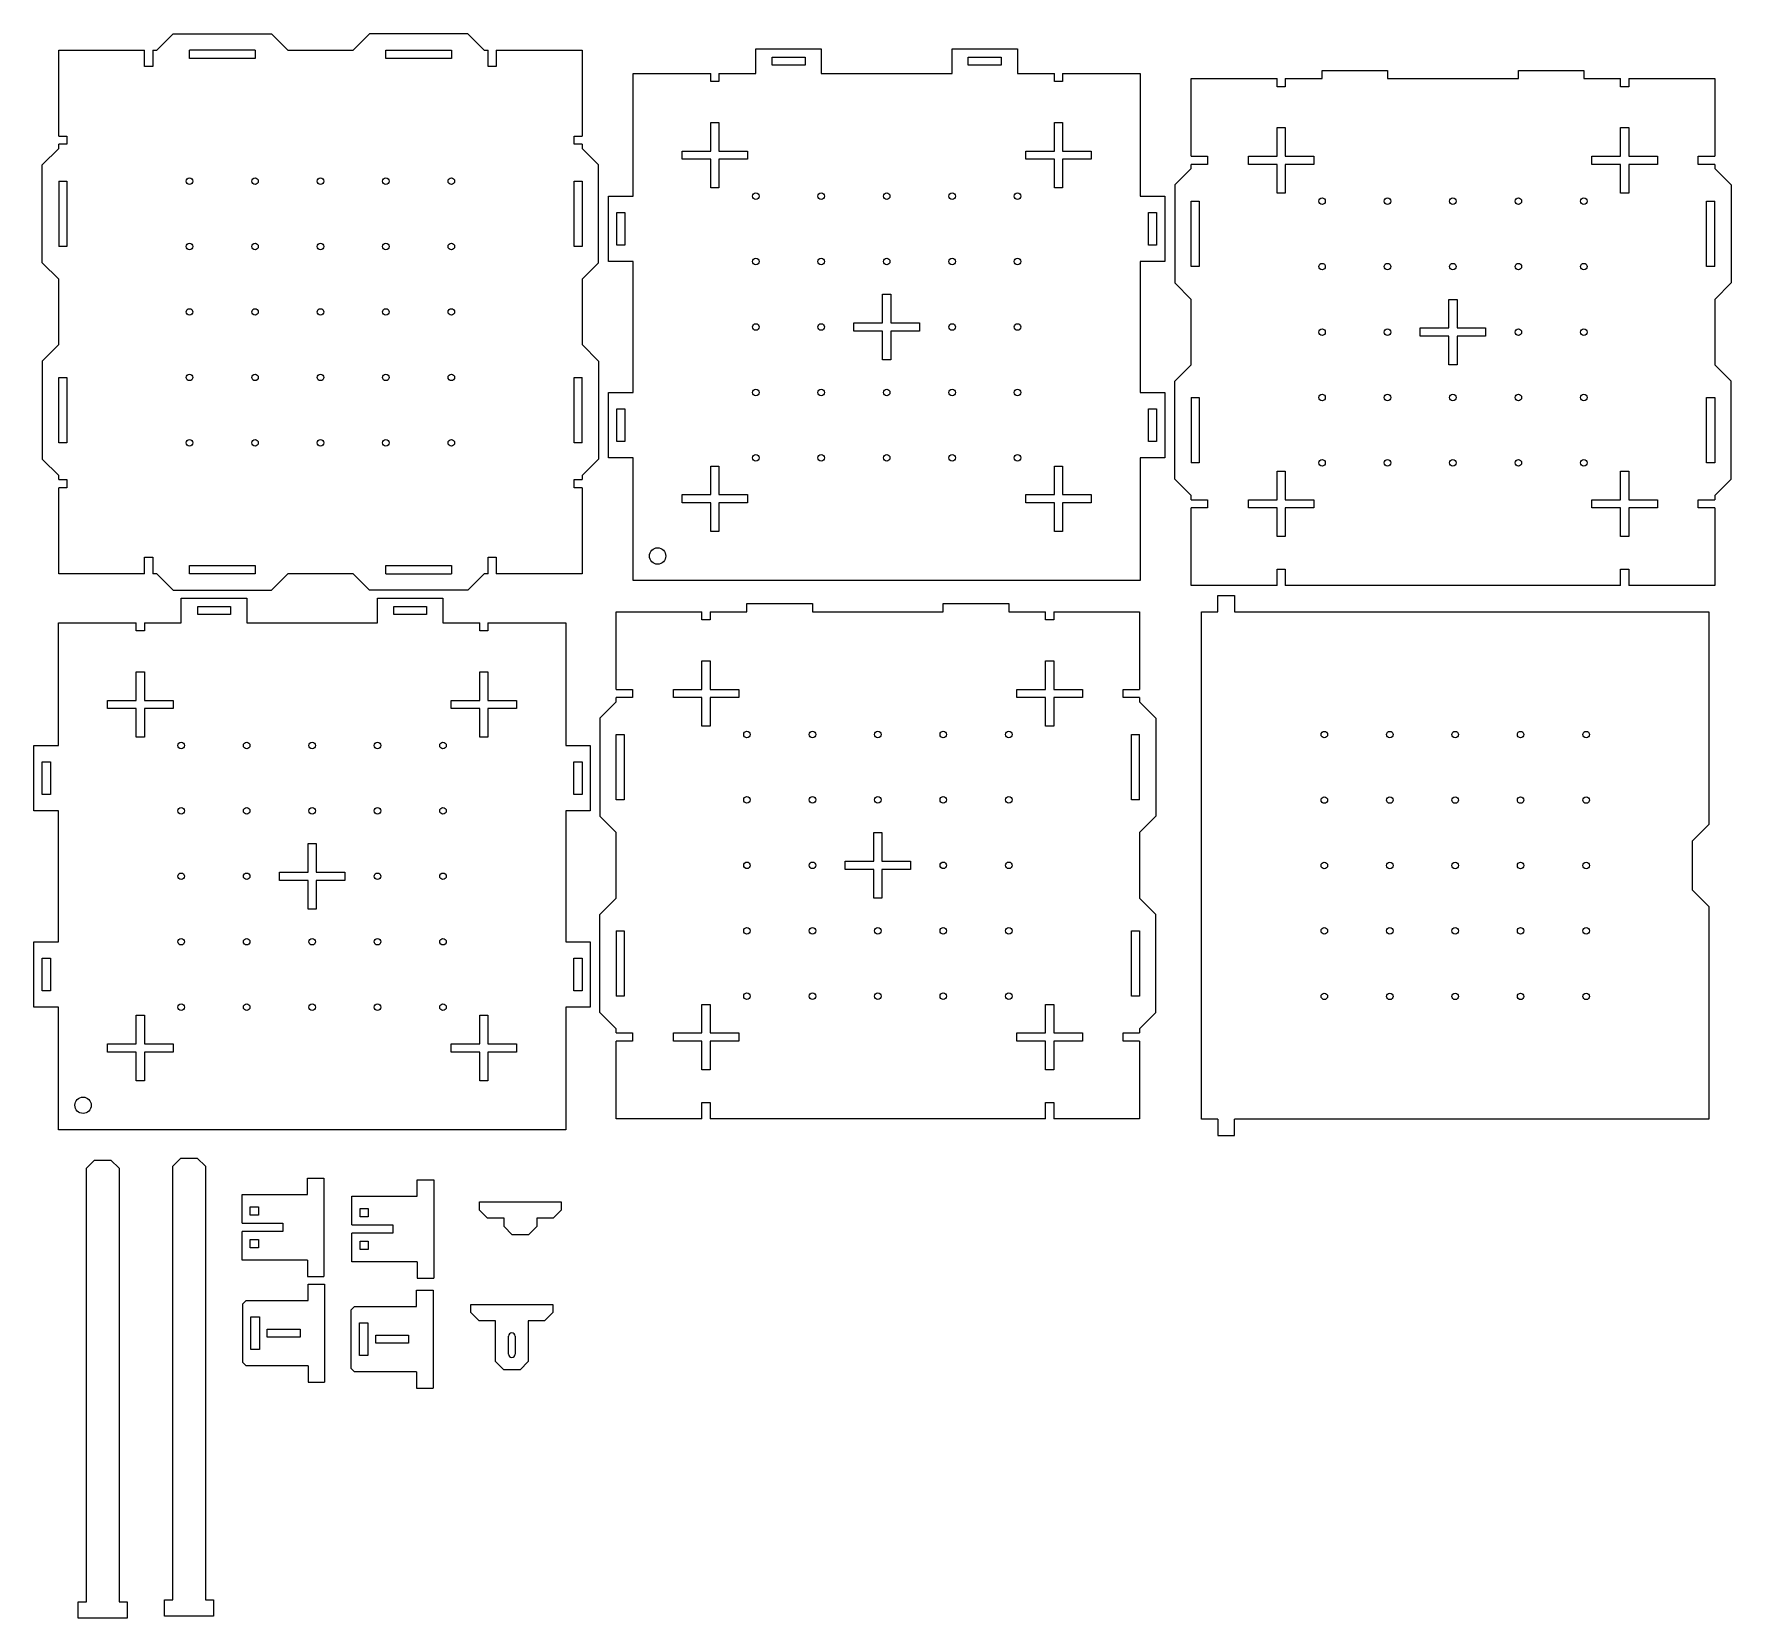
# Model space of a CAD drawing. Extents: x 12 to 1049, y 229 to 1197.
import ezdxf

# ---------------------------------------------------------------- set-up
doc = ezdxf.new("R2010")
doc.units = 0
doc.layers.add('VISIBLE', color=7, linetype='CONTINUOUS')

msp = doc.modelspace()

# ---------------------------------------------------------------- linework, layer by layer
at = {"layer": 'VISIBLE'}
for p, q in [((87.2, 1187), (97.2, 1197)), ((97.2, 1197), (157.2, 1197)), ((157.2, 1197), (167.2, 1187)), ((207.2, 1187), (217.2, 1197)), ((277.2, 1197), (217.2, 1197)), ((277.2, 1197), (287.2, 1187)), ((27.2, 1187), (79.7, 1187)), ((27.2, 1134.5), (27.2, 1187)), ((79.7, 1177), (79.7, 1187)), ((84.7, 1187), (87.2, 1187)), ((84.7, 1187), (84.7, 1177)), ((147.2, 1187), (107.2, 1187)), ((107.2, 1182), (107.2, 1187)), ((147.2, 1187), (147.2, 1182)), ((167.2, 1187), (207.2, 1187)), ((227.2, 1182), (227.2, 1187)), ((227.2, 1187), (267.2, 1187)), ((267.2, 1187), (267.2, 1182)), ((287.2, 1187), (289.7, 1187)), ((289.7, 1177), (289.7, 1187)), ((294.7, 1187), (347.2, 1187)), ((294.7, 1187), (294.7, 1177)), ((347.2, 1187), (347.2, 1134.5)), ((453.3, 1172.8), (453.3, 1187.8)), ((453.3, 1187.8), (493.3, 1187.8)), ((463.4, 1182.8), (483.4, 1182.8)), ((463.4, 1177.8), (463.4, 1182.8)), ((483.4, 1182.8), (483.4, 1177.8)), ((493.3, 1187.8), (493.3, 1172.8)), ((573.3, 1172.8), (573.3, 1187.8)), ((573.3, 1187.8), (613.3, 1187.8)), ((583.2, 1182.8), (603.2, 1182.8)), ((583.2, 1177.8), (583.2, 1182.8)), ((603.2, 1182.8), (603.2, 1177.8)), ((613.3, 1187.8), (613.3, 1172.8)), ((84.7, 1177), (79.7, 1177)), ((147.2, 1182), (107.2, 1182)), ((267.2, 1182), (227.2, 1182)), ((294.7, 1177), (289.7, 1177)), ((378.3, 1097.8), (378.3, 1172.8)), ((378.3, 1172.8), (425.8, 1172.8)), ((425.8, 1167.8), (425.8, 1172.8)), ((430.8, 1172.8), (430.8, 1167.8)), ((430.8, 1172.8), (453.3, 1172.8)), ((483.4, 1177.8), (463.4, 1177.8)), ((493.3, 1172.8), (573.3, 1172.8)), ((603.2, 1177.8), (583.2, 1177.8)), ((613.3, 1172.8), (635.8, 1172.8)), ((635.8, 1167.8), (635.8, 1172.8)), ((640.8, 1172.8), (688.3, 1172.8)), ((640.8, 1172.8), (640.8, 1167.8)), ((688.3, 1172.8), (688.3, 1097.8)), ((799.4, 1174.7), (839.4, 1174.7)), ((799.4, 1169.7), (799.4, 1174.7)), ((839.4, 1174.7), (839.4, 1169.7)), ((919.4, 1174.7), (959.4, 1174.7)), ((919.4, 1169.7), (919.4, 1174.7)), ((959.4, 1174.7), (959.4, 1169.7)), ((430.8, 1167.8), (425.8, 1167.8)), ((640.8, 1167.8), (635.8, 1167.8)), ((719.4, 1169.7), (771.9, 1169.7)), ((719.4, 1122.2), (719.4, 1169.7)), ((771.9, 1164.7), (771.9, 1169.7)), ((776.9, 1164.7), (771.9, 1164.7)), ((776.9, 1169.7), (799.4, 1169.7)), ((776.9, 1169.7), (776.9, 1164.7)), ((839.4, 1169.7), (919.4, 1169.7)), ((959.4, 1169.7), (981.9, 1169.7)), ((981.9, 1164.7), (981.9, 1169.7)), ((986.9, 1164.7), (981.9, 1164.7)), ((986.9, 1169.7), (986.9, 1164.7)), ((986.9, 1169.7), (1039.4, 1169.7)), ((1039.4, 1169.7), (1039.4, 1122.2)), ((425.8, 1125.3), (425.8, 1142.8)), ((425.8, 1142.8), (430.8, 1142.8)), ((430.8, 1142.8), (430.8, 1125.3)), ((635.8, 1125.3), (635.8, 1142.8)), ((635.8, 1142.8), (640.8, 1142.8)), ((640.8, 1142.8), (640.8, 1125.3)), ((27.2, 1134.5), (32.2, 1134.5)), ((32.2, 1134.5), (32.2, 1129.5)), ((342.2, 1134.5), (347.2, 1134.5)), ((342.2, 1129.5), (342.2, 1134.5)), ((771.9, 1122.2), (771.9, 1139.7)), ((771.9, 1139.7), (776.9, 1139.7)), ((776.9, 1139.7), (776.9, 1122.2)), ((981.9, 1139.7), (986.9, 1139.7)), ((981.9, 1122.2), (981.9, 1139.7)), ((986.9, 1139.7), (986.9, 1122.2)), ((17.2, 1117), (27.2, 1127)), ((27.2, 1127), (27.2, 1129.5)), ((32.2, 1129.5), (27.2, 1129.5)), ((347.2, 1129.5), (342.2, 1129.5)), ((347.2, 1129.5), (347.2, 1127)), ((347.2, 1127), (357.2, 1117)), ((408.3, 1125.3), (425.8, 1125.3)), ((408.3, 1120.3), (408.3, 1125.3)), ((430.8, 1125.3), (448.3, 1125.3)), ((448.3, 1125.3), (448.3, 1120.3)), ((618.3, 1120.3), (618.3, 1125.3)), ((618.3, 1125.3), (635.8, 1125.3)), ((640.8, 1125.3), (658.3, 1125.3)), ((658.3, 1125.3), (658.3, 1120.3)), ((719.4, 1122.2), (729.4, 1122.2)), ((729.4, 1122.2), (729.4, 1117.2)), ((754.4, 1117.2), (754.4, 1122.2)), ((754.4, 1122.2), (771.9, 1122.2)), ((776.9, 1122.2), (794.4, 1122.2)), ((794.4, 1122.2), (794.4, 1117.2)), ((964.4, 1122.2), (981.9, 1122.2)), ((964.4, 1117.2), (964.4, 1122.2)), ((986.9, 1122.2), (1004.4, 1122.2)), ((1004.4, 1122.2), (1004.4, 1117.2)), ((1029.4, 1122.2), (1039.4, 1122.2)), ((1029.4, 1117.2), (1029.4, 1122.2)), ((17.2, 1057), (17.2, 1117)), ((357.2, 1057), (357.2, 1117)), ((425.8, 1120.3), (408.3, 1120.3)), ((425.8, 1102.8), (425.8, 1120.3)), ((448.3, 1120.3), (430.8, 1120.3)), ((430.8, 1120.3), (430.8, 1102.8)), ((635.8, 1120.3), (618.3, 1120.3)), ((635.8, 1102.8), (635.8, 1120.3)), ((658.3, 1120.3), (640.8, 1120.3)), ((640.8, 1120.3), (640.8, 1102.8)), ((709.4, 1104.7), (719.4, 1114.7)), ((719.4, 1114.7), (719.4, 1117.2)), ((729.4, 1117.2), (719.4, 1117.2)), ((771.9, 1117.2), (754.4, 1117.2)), ((771.9, 1099.7), (771.9, 1117.2)), ((794.4, 1117.2), (776.9, 1117.2)), ((776.9, 1117.2), (776.9, 1099.7)), ((981.9, 1117.2), (964.4, 1117.2)), ((981.9, 1099.7), (981.9, 1117.2)), ((1004.4, 1117.2), (986.9, 1117.2)), ((986.9, 1117.2), (986.9, 1099.7)), ((1039.4, 1117.2), (1029.4, 1117.2)), ((1039.4, 1117.2), (1039.4, 1114.7)), ((1039.4, 1114.7), (1049.4, 1104.7)), ((27.2, 1107), (32.2, 1107)), ((27.2, 1107), (27.2, 1067)), ((32.2, 1107), (32.2, 1067)), ((342.2, 1067), (342.2, 1107)), ((342.2, 1107), (347.2, 1107)), ((347.2, 1107), (347.2, 1067)), ((430.8, 1102.8), (425.8, 1102.8)), ((640.8, 1102.8), (635.8, 1102.8)), ((709.4, 1104.7), (709.4, 1044.7)), ((776.9, 1099.7), (771.9, 1099.7)), ((986.9, 1099.7), (981.9, 1099.7)), ((1049.4, 1104.7), (1049.4, 1044.7)), ((363.3, 1097.8), (378.3, 1097.8)), ((363.3, 1057.8), (363.3, 1097.8)), ((688.3, 1097.8), (703.3, 1097.8)), ((703.3, 1097.8), (703.3, 1057.8)), ((719.4, 1054.7), (719.4, 1094.7)), ((719.4, 1094.7), (724.4, 1094.7)), ((724.4, 1094.7), (724.4, 1054.7)), ((1034.4, 1054.7), (1034.4, 1094.7)), ((1034.4, 1094.7), (1039.4, 1094.7)), ((1039.4, 1054.7), (1039.4, 1094.7)), ((368.3, 1087.8), (373.3, 1087.8)), ((368.3, 1067.8), (368.3, 1087.8)), ((373.3, 1087.8), (373.3, 1067.8)), ((693.3, 1067.8), (693.3, 1087.8)), ((693.3, 1087.8), (698.3, 1087.8)), ((698.3, 1087.8), (698.3, 1067.8)), ((32.2, 1067), (27.2, 1067)), ((347.2, 1067), (342.2, 1067)), ((373.3, 1067.8), (368.3, 1067.8)), ((698.3, 1067.8), (693.3, 1067.8)), ((27.2, 1047), (17.2, 1057)), ((357.2, 1057), (347.2, 1047)), ((378.3, 1057.8), (363.3, 1057.8)), ((378.3, 977.8), (378.3, 1057.8)), ((703.3, 1057.8), (688.3, 1057.8)), ((688.3, 1057.8), (688.3, 977.8)), ((724.4, 1054.7), (719.4, 1054.7)), ((1039.4, 1054.7), (1034.4, 1054.7)), ((27.2, 1007), (27.2, 1047)), ((347.2, 1047), (347.2, 1007)), ((530.8, 1037.8), (535.8, 1037.8)), ((530.8, 1020.3), (530.8, 1037.8)), ((535.8, 1037.8), (535.8, 1020.3)), ((719.4, 1034.7), (709.4, 1044.7)), ((1049.4, 1044.7), (1039.4, 1034.7)), ((719.4, 994.7), (719.4, 1034.7)), ((876.9, 1017.2), (876.9, 1034.7)), ((876.9, 1034.7), (881.9, 1034.7)), ((881.9, 1034.7), (881.9, 1017.2)), ((1039.4, 1034.7), (1039.4, 994.7)), ((513.3, 1020.3), (530.8, 1020.3)), ((513.3, 1015.3), (513.3, 1020.3)), ((535.8, 1020.3), (553.3, 1020.3)), ((553.3, 1020.3), (553.3, 1015.3)), ((859.4, 1012.2), (859.4, 1017.2)), ((859.4, 1017.2), (876.9, 1017.2)), ((881.9, 1017.2), (899.4, 1017.2)), ((899.4, 1017.2), (899.4, 1012.2)), ((17.2, 997), (27.2, 1007)), ((347.2, 1007), (357.2, 997)), ((530.8, 1015.3), (513.3, 1015.3)), ((530.8, 997.8), (530.8, 1015.3)), ((535.8, 1015.3), (535.8, 997.8)), ((553.3, 1015.3), (535.8, 1015.3)), ((876.9, 1012.2), (859.4, 1012.2)), ((876.9, 994.7), (876.9, 1012.2)), ((899.4, 1012.2), (881.9, 1012.2)), ((881.9, 1012.2), (881.9, 994.7)), ((17.2, 997), (17.2, 937)), ((357.2, 997), (357.2, 937)), ((535.8, 997.8), (530.8, 997.8)), ((27.2, 987), (32.2, 987)), ((27.2, 947), (27.2, 987)), ((32.2, 987), (32.2, 947)), ((342.2, 987), (347.2, 987)), ((342.2, 947), (342.2, 987)), ((347.2, 947), (347.2, 987)), ((709.4, 984.7), (719.4, 994.7)), ((881.9, 994.7), (876.9, 994.7)), ((1039.4, 994.7), (1049.4, 984.7)), ((363.3, 937.8), (363.3, 977.8)), ((363.3, 977.8), (378.3, 977.8)), ((688.3, 977.8), (703.3, 977.8)), ((703.3, 977.8), (703.3, 937.8)), ((709.4, 924.7), (709.4, 984.7)), ((1049.4, 924.7), (1049.4, 984.7)), ((368.3, 967.8), (373.3, 967.8)), ((368.3, 947.8), (368.3, 967.8)), ((373.3, 967.8), (373.3, 947.8)), ((693.3, 947.8), (693.3, 967.8)), ((693.3, 967.8), (698.3, 967.8)), ((698.3, 967.8), (698.3, 947.8)), ((719.4, 974.7), (724.4, 974.7)), ((719.4, 974.7), (719.4, 934.7)), ((724.4, 974.7), (724.4, 934.7)), ((1034.4, 974.7), (1039.4, 974.7)), ((1034.4, 934.7), (1034.4, 974.7)), ((1039.4, 974.7), (1039.4, 934.7)), ((32.2, 947), (27.2, 947)), ((347.2, 947), (342.2, 947)), ((373.3, 947.8), (368.3, 947.8)), ((698.3, 947.8), (693.3, 947.8)), ((27.2, 927), (17.2, 937)), ((357.2, 937), (347.2, 927)), ((378.3, 937.8), (363.3, 937.8)), ((378.3, 862.8), (378.3, 937.8)), ((703.3, 937.8), (688.3, 937.8)), ((688.3, 937.8), (688.3, 862.8)), ((724.4, 934.7), (719.4, 934.7)), ((1039.4, 934.7), (1034.4, 934.7)), ((27.2, 924.5), (27.2, 927)), ((27.2, 924.5), (32.2, 924.5)), ((32.2, 924.5), (32.2, 919.5)), ((342.2, 919.5), (342.2, 924.5)), ((342.2, 924.5), (347.2, 924.5)), ((347.2, 927), (347.2, 924.5)), ((425.8, 932.8), (430.8, 932.8)), ((425.8, 915.3), (425.8, 932.8)), ((430.8, 932.8), (430.8, 915.3)), ((635.8, 915.3), (635.8, 932.8)), ((635.8, 932.8), (640.8, 932.8)), ((640.8, 932.8), (640.8, 915.3)), ((719.4, 914.7), (709.4, 924.7)), ((771.9, 912.2), (771.9, 929.7)), ((771.9, 929.7), (776.9, 929.7)), ((776.9, 929.7), (776.9, 912.2)), ((981.9, 929.7), (986.9, 929.7)), ((981.9, 912.2), (981.9, 929.7)), ((986.9, 929.7), (986.9, 912.2)), ((1049.4, 924.7), (1039.4, 914.7)), ((27.2, 867), (27.2, 919.5)), ((32.2, 919.5), (27.2, 919.5)), ((347.2, 919.5), (342.2, 919.5)), ((347.2, 919.5), (347.2, 867)), ((408.3, 910.3), (408.3, 915.3)), ((408.3, 915.3), (425.8, 915.3)), ((430.8, 915.3), (448.3, 915.3)), ((448.3, 915.3), (448.3, 910.3)), ((618.3, 915.3), (635.8, 915.3)), ((618.3, 910.3), (618.3, 915.3)), ((640.8, 915.3), (658.3, 915.3)), ((658.3, 915.3), (658.3, 910.3)), ((719.4, 912.2), (719.4, 914.7)), ((1039.4, 914.7), (1039.4, 912.2)), ((425.8, 910.3), (408.3, 910.3)), ((425.8, 892.8), (425.8, 910.3)), ((430.8, 910.3), (430.8, 892.8)), ((448.3, 910.3), (430.8, 910.3)), ((635.8, 910.3), (618.3, 910.3)), ((635.8, 892.8), (635.8, 910.3)), ((658.3, 910.3), (640.8, 910.3)), ((640.8, 910.3), (640.8, 892.8)), ((719.4, 912.2), (729.4, 912.2)), ((729.4, 907.2), (719.4, 907.2)), ((719.4, 859.7), (719.4, 907.2)), ((729.4, 912.2), (729.4, 907.2)), ((754.4, 912.2), (771.9, 912.2)), ((754.4, 907.2), (754.4, 912.2)), ((771.9, 907.2), (754.4, 907.2)), ((771.9, 889.7), (771.9, 907.2)), ((776.9, 912.2), (794.4, 912.2)), ((776.9, 907.2), (776.9, 889.7)), ((794.4, 907.2), (776.9, 907.2)), ((794.4, 912.2), (794.4, 907.2)), ((964.4, 912.2), (981.9, 912.2)), ((964.4, 907.2), (964.4, 912.2)), ((981.9, 907.2), (964.4, 907.2)), ((981.9, 889.7), (981.9, 907.2)), ((986.9, 912.2), (1004.4, 912.2)), ((1004.4, 907.2), (986.9, 907.2)), ((986.9, 907.2), (986.9, 889.7)), ((1004.4, 912.2), (1004.4, 907.2)), ((1029.4, 912.2), (1039.4, 912.2)), ((1029.4, 907.2), (1029.4, 912.2)), ((1039.4, 907.2), (1029.4, 907.2)), ((1039.4, 907.2), (1039.4, 859.7)), ((430.8, 892.8), (425.8, 892.8)), ((640.8, 892.8), (635.8, 892.8)), ((776.9, 889.7), (771.9, 889.7)), ((986.9, 889.7), (981.9, 889.7)), ((79.7, 867), (79.7, 877)), ((79.7, 877), (84.7, 877)), ((84.7, 877), (84.7, 867)), ((107.2, 872), (147.2, 872)), ((107.2, 867), (107.2, 872)), ((147.2, 872), (147.2, 867)), ((227.2, 872), (267.2, 872)), ((227.2, 867), (227.2, 872)), ((267.2, 872), (267.2, 867)), ((289.7, 867), (289.7, 877)), ((289.7, 877), (294.7, 877)), ((294.7, 877), (294.7, 867)), ((79.7, 867), (27.2, 867)), ((87.2, 867), (84.7, 867)), ((97.2, 857), (87.2, 867)), ((147.2, 867), (107.2, 867)), ((167.2, 867), (157.2, 857)), ((207.2, 867), (167.2, 867)), ((217.2, 857), (207.2, 867)), ((227.2, 867), (267.2, 867)), ((287.2, 867), (277.2, 857)), ((289.7, 867), (287.2, 867)), ((347.2, 867), (294.7, 867)), ((688.3, 862.8), (378.3, 862.8)), ((771.9, 859.7), (771.9, 869.7)), ((771.9, 869.7), (776.9, 869.7)), ((776.9, 869.7), (776.9, 859.7)), ((981.9, 859.7), (981.9, 869.7)), ((981.9, 869.7), (986.9, 869.7)), ((986.9, 869.7), (986.9, 859.7)), ((97.2, 857), (157.2, 857)), ((102.1, 837), (102.1, 852)), ((102.1, 852), (142.1, 852)), ((142.1, 852), (142.1, 837)), ((277.2, 857), (217.2, 857)), ((222.1, 837), (222.1, 852)), ((222.1, 852), (262.1, 852)), ((262.1, 852), (262.1, 837)), ((771.9, 859.7), (719.4, 859.7)), ((735.8, 853.6), (745.8, 853.6)), ((735.8, 843.6), (735.8, 853.6)), ((745.8, 853.6), (745.8, 843.6)), ((981.9, 859.7), (776.9, 859.7)), ((1039.4, 859.7), (986.9, 859.7)), ((112.2, 847), (132.2, 847)), ((112.2, 842), (112.2, 847)), ((132.2, 842), (112.2, 842)), ((132.2, 847), (132.2, 842)), ((232, 847), (252, 847)), ((232, 842), (232, 847)), ((252, 842), (232, 842)), ((252, 847), (252, 842)), ((367.9, 843.7), (420.4, 843.7)), ((367.9, 796.2), (367.9, 843.7)), ((420.4, 838.7), (420.4, 843.7)), ((425.4, 843.7), (447.9, 843.7)), ((425.4, 843.7), (425.4, 838.7)), ((447.9, 848.7), (487.9, 848.7)), ((447.9, 843.7), (447.9, 848.7)), ((487.9, 848.7), (487.9, 843.7)), ((487.9, 843.7), (567.9, 843.7)), ((567.9, 848.7), (607.9, 848.7)), ((567.9, 843.7), (567.9, 848.7)), ((607.9, 848.7), (607.9, 843.7)), ((607.9, 843.7), (630.4, 843.7)), ((630.4, 838.7), (630.4, 843.7)), ((635.4, 843.7), (635.4, 838.7)), ((635.4, 843.7), (687.9, 843.7)), ((687.9, 843.7), (687.9, 796.2)), ((725.8, 843.6), (735.8, 843.6)), ((725.8, 533.6), (725.8, 843.6)), ((745.8, 843.6), (1035.8, 843.6)), ((1035.8, 843.6), (1035.8, 713.6)), ((27.1, 762), (27.1, 837)), ((27.1, 837), (74.6, 837)), ((74.6, 832), (74.6, 837)), ((79.6, 832), (74.6, 832)), ((79.6, 837), (79.6, 832)), ((79.6, 837), (102.1, 837)), ((142.1, 837), (222.1, 837)), ((262.1, 837), (284.6, 837)), ((284.6, 832), (284.6, 837)), ((289.6, 832), (284.6, 832)), ((289.6, 837), (337.1, 837)), ((289.6, 837), (289.6, 832)), ((337.1, 837), (337.1, 762)), ((425.4, 838.7), (420.4, 838.7)), ((635.4, 838.7), (630.4, 838.7)), ((420.4, 796.2), (420.4, 813.7)), ((420.4, 813.7), (425.4, 813.7)), ((425.4, 813.7), (425.4, 796.2)), ((630.4, 813.7), (635.4, 813.7)), ((630.4, 796.2), (630.4, 813.7)), ((635.4, 813.7), (635.4, 796.2)), ((74.6, 789.5), (74.6, 807)), ((74.6, 807), (79.6, 807)), ((79.6, 807), (79.6, 789.5)), ((284.6, 789.5), (284.6, 807)), ((284.6, 807), (289.6, 807)), ((289.6, 807), (289.6, 789.5)), ((57.1, 789.5), (74.6, 789.5)), ((57.1, 784.5), (57.1, 789.5)), ((79.6, 789.5), (97.1, 789.5)), ((97.1, 789.5), (97.1, 784.5)), ((267.1, 784.5), (267.1, 789.5)), ((267.1, 789.5), (284.6, 789.5)), ((289.6, 789.5), (307.1, 789.5)), ((307.1, 789.5), (307.1, 784.5)), ((357.9, 778.7), (367.9, 788.7)), ((367.9, 796.2), (377.9, 796.2)), ((367.9, 788.7), (367.9, 791.2)), ((377.9, 791.2), (367.9, 791.2)), ((377.9, 796.2), (377.9, 791.2)), ((402.9, 791.2), (402.9, 796.2)), ((402.9, 796.2), (420.4, 796.2)), ((420.4, 791.2), (402.9, 791.2)), ((420.4, 773.7), (420.4, 791.2)), ((425.4, 796.2), (442.9, 796.2)), ((442.9, 791.2), (425.4, 791.2)), ((425.4, 791.2), (425.4, 773.7)), ((442.9, 796.2), (442.9, 791.2)), ((612.9, 796.2), (630.4, 796.2)), ((612.9, 791.2), (612.9, 796.2)), ((630.4, 791.2), (612.9, 791.2)), ((630.4, 773.7), (630.4, 791.2)), ((635.4, 796.2), (652.9, 796.2)), ((652.9, 791.2), (635.4, 791.2)), ((635.4, 791.2), (635.4, 773.7)), ((652.9, 796.2), (652.9, 791.2)), ((677.9, 796.2), (687.9, 796.2)), ((677.9, 791.2), (677.9, 796.2)), ((687.9, 791.2), (677.9, 791.2)), ((687.9, 791.2), (687.9, 788.7)), ((687.9, 788.7), (697.9, 778.7)), ((74.6, 784.5), (57.1, 784.5)), ((74.6, 767), (74.6, 784.5)), ((97.1, 784.5), (79.6, 784.5)), ((79.6, 784.5), (79.6, 767)), ((284.6, 784.5), (267.1, 784.5)), ((284.6, 767), (284.6, 784.5)), ((307.1, 784.5), (289.6, 784.5)), ((289.6, 784.5), (289.6, 767)), ((357.9, 778.7), (357.9, 718.7)), ((697.9, 778.7), (697.9, 718.7)), ((367.9, 728.7), (367.9, 768.7)), ((367.9, 768.7), (372.9, 768.7)), ((372.9, 768.7), (372.9, 728.7)), ((425.4, 773.7), (420.4, 773.7)), ((635.4, 773.7), (630.4, 773.7)), ((682.9, 728.7), (682.9, 768.7)), ((682.9, 768.7), (687.9, 768.7)), ((687.9, 728.7), (687.9, 768.7)), ((12.1, 762), (27.1, 762)), ((12.1, 722), (12.1, 762)), ((79.6, 767), (74.6, 767)), ((289.6, 767), (284.6, 767)), ((337.1, 762), (352.1, 762)), ((352.1, 762), (352.1, 722)), ((17.1, 752), (22.1, 752)), ((17.1, 732), (17.1, 752)), ((22.1, 752), (22.1, 732)), ((342.1, 732), (342.1, 752)), ((342.1, 752), (347.1, 752)), ((347.1, 752), (347.1, 732)), ((22.1, 732), (17.1, 732)), ((347.1, 732), (342.1, 732)), ((372.9, 728.7), (367.9, 728.7)), ((687.9, 728.7), (682.9, 728.7)), ((27.1, 722), (12.1, 722)), ((27.1, 642), (27.1, 722)), ((352.1, 722), (337.1, 722)), ((337.1, 722), (337.1, 642)), ((367.9, 708.7), (357.9, 718.7)), ((697.9, 718.7), (687.9, 708.7)), ((367.9, 668.7), (367.9, 708.7)), ((525.4, 691.2), (525.4, 708.7)), ((525.4, 708.7), (530.4, 708.7)), ((530.4, 708.7), (530.4, 691.2)), ((687.9, 708.7), (687.9, 668.7)), ((1035.8, 713.6), (1025.8, 703.6)), ((179.6, 702), (184.6, 702)), ((179.6, 684.5), (179.6, 702)), ((184.6, 702), (184.6, 684.5)), ((1025.8, 673.6), (1025.8, 703.6)), ((507.9, 686.2), (507.9, 691.2)), ((507.9, 691.2), (525.4, 691.2)), ((525.4, 686.2), (507.9, 686.2)), ((525.4, 668.7), (525.4, 686.2)), ((530.4, 691.2), (547.9, 691.2)), ((547.9, 686.2), (530.4, 686.2)), ((530.4, 686.2), (530.4, 668.7)), ((547.9, 691.2), (547.9, 686.2)), ((162.1, 684.5), (179.6, 684.5)), ((162.1, 679.5), (162.1, 684.5)), ((179.6, 679.5), (162.1, 679.5)), ((179.6, 662), (179.6, 679.5)), ((184.6, 684.5), (202.1, 684.5)), ((184.6, 679.5), (184.6, 662)), ((202.1, 679.5), (184.6, 679.5)), ((202.1, 684.5), (202.1, 679.5)), ((357.9, 658.7), (367.9, 668.7)), ((530.4, 668.7), (525.4, 668.7)), ((687.9, 668.7), (697.9, 658.7)), ((1025.8, 673.6), (1035.8, 663.6)), ((184.6, 662), (179.6, 662)), ((357.9, 598.7), (357.9, 658.7)), ((697.9, 598.7), (697.9, 658.7)), ((1035.8, 663.6), (1035.8, 533.6)), ((367.9, 648.7), (372.9, 648.7)), ((367.9, 648.7), (367.9, 608.7)), ((372.9, 648.7), (372.9, 608.7)), ((682.9, 648.7), (687.9, 648.7)), ((682.9, 608.7), (682.9, 648.7)), ((687.9, 648.7), (687.9, 608.7)), ((12.1, 602), (12.1, 642)), ((12.1, 642), (27.1, 642)), ((337.1, 642), (352.1, 642)), ((352.1, 642), (352.1, 602)), ((17.1, 632), (22.1, 632)), ((17.1, 612), (17.1, 632)), ((22.1, 632), (22.1, 612)), ((342.1, 612), (342.1, 632)), ((342.1, 632), (347.1, 632)), ((347.1, 632), (347.1, 612)), ((22.1, 612), (17.1, 612)), ((347.1, 612), (342.1, 612)), ((27.1, 602), (12.1, 602)), ((27.1, 527), (27.1, 602)), ((352.1, 602), (337.1, 602)), ((337.1, 602), (337.1, 527)), ((372.9, 608.7), (367.9, 608.7)), ((420.4, 586.2), (420.4, 603.7)), ((420.4, 603.7), (425.4, 603.7)), ((425.4, 603.7), (425.4, 586.2)), ((630.4, 603.7), (635.4, 603.7)), ((630.4, 586.2), (630.4, 603.7)), ((635.4, 603.7), (635.4, 586.2)), ((687.9, 608.7), (682.9, 608.7)), ((74.6, 597), (79.6, 597)), ((74.6, 579.5), (74.6, 597)), ((79.6, 597), (79.6, 579.5)), ((284.6, 579.5), (284.6, 597)), ((284.6, 597), (289.6, 597)), ((289.6, 597), (289.6, 579.5)), ((367.9, 588.7), (357.9, 598.7)), ((697.9, 598.7), (687.9, 588.7)), ((367.9, 586.2), (367.9, 588.7)), ((367.9, 586.2), (377.9, 586.2)), ((377.9, 581.2), (367.9, 581.2)), ((367.9, 533.7), (367.9, 581.2)), ((377.9, 586.2), (377.9, 581.2)), ((402.9, 586.2), (420.4, 586.2)), ((402.9, 581.2), (402.9, 586.2)), ((420.4, 581.2), (402.9, 581.2)), ((420.4, 563.7), (420.4, 581.2)), ((425.4, 586.2), (442.9, 586.2)), ((425.4, 581.2), (425.4, 563.7)), ((442.9, 581.2), (425.4, 581.2)), ((442.9, 586.2), (442.9, 581.2)), ((612.9, 586.2), (630.4, 586.2)), ((612.9, 581.2), (612.9, 586.2)), ((630.4, 581.2), (612.9, 581.2)), ((630.4, 563.7), (630.4, 581.2)), ((635.4, 586.2), (652.9, 586.2)), ((652.9, 581.2), (635.4, 581.2)), ((635.4, 581.2), (635.4, 563.7)), ((652.9, 586.2), (652.9, 581.2)), ((677.9, 586.2), (687.9, 586.2)), ((677.9, 581.2), (677.9, 586.2)), ((687.9, 581.2), (677.9, 581.2)), ((687.9, 588.7), (687.9, 586.2)), ((687.9, 581.2), (687.9, 533.7)), ((57.1, 574.5), (57.1, 579.5)), ((57.1, 579.5), (74.6, 579.5)), ((74.6, 574.5), (57.1, 574.5)), ((74.6, 557), (74.6, 574.5)), ((79.6, 579.5), (97.1, 579.5)), ((79.6, 574.5), (79.6, 557)), ((97.1, 574.5), (79.6, 574.5)), ((97.1, 579.5), (97.1, 574.5)), ((267.1, 579.5), (284.6, 579.5)), ((267.1, 574.5), (267.1, 579.5)), ((284.6, 574.5), (267.1, 574.5)), ((284.6, 557), (284.6, 574.5)), ((289.6, 579.5), (307.1, 579.5)), ((307.1, 574.5), (289.6, 574.5)), ((289.6, 574.5), (289.6, 557)), ((307.1, 579.5), (307.1, 574.5)), ((425.4, 563.7), (420.4, 563.7)), ((635.4, 563.7), (630.4, 563.7)), ((79.6, 557), (74.6, 557)), ((289.6, 557), (284.6, 557)), ((420.4, 533.7), (420.4, 543.7)), ((420.4, 543.7), (425.4, 543.7)), ((425.4, 543.7), (425.4, 533.7)), ((630.4, 533.7), (630.4, 543.7)), ((630.4, 543.7), (635.4, 543.7)), ((635.4, 543.7), (635.4, 533.7)), ((420.4, 533.7), (367.9, 533.7)), ((630.4, 533.7), (425.4, 533.7)), ((687.9, 533.7), (635.4, 533.7)), ((735.8, 533.6), (725.8, 533.6)), ((735.8, 533.6), (735.8, 523.6)), ((745.8, 523.6), (745.8, 533.6)), ((1035.8, 533.6), (745.8, 533.6)), ((337.1, 527), (27.1, 527)), ((735.8, 523.6), (745.8, 523.6)), ((44.1, 503.5), (49.1, 508.5)), ((49.1, 508.5), (59.1, 508.5)), ((59.1, 508.5), (64.1, 503.5)), ((96.9, 504.7), (101.9, 509.7)), ((101.9, 509.7), (111.9, 509.7)), ((111.9, 509.7), (116.9, 504.7)), ((44.1, 238.5), (44.1, 503.5)), ((64.1, 503.5), (64.1, 238.5)), ((96.9, 239.7), (96.9, 504.7)), ((116.9, 504.7), (116.9, 239.7)), ((179.3, 487.4), (179.3, 497.4)), ((179.3, 497.4), (189.3, 497.4)), ((189.3, 497.4), (189.3, 437.4)), ((246.4, 486.4), (246.4, 496.4)), ((246.4, 496.4), (256.4, 496.4)), ((256.4, 496.4), (256.4, 436.4)), ((139.3, 487.4), (179.3, 487.4)), ((139.3, 469.9), (139.3, 487.4)), ((144.3, 479.9), (149.3, 479.9)), ((144.3, 474.9), (144.3, 479.9)), ((149.3, 479.9), (149.3, 474.9)), ((206.4, 486.4), (246.4, 486.4)), ((206.4, 468.9), (206.4, 486.4)), ((211.4, 478.9), (216.4, 478.9)), ((211.4, 473.9), (211.4, 478.9)), ((216.4, 478.9), (216.4, 473.9)), ((284.4, 477.9), (284.4, 482.9)), ((284.4, 482.9), (334.4, 482.9)), ((289.4, 472.9), (284.4, 477.9)), ((334.4, 477.9), (329.4, 472.9)), ((334.4, 482.9), (334.4, 477.9)), ((139.3, 469.9), (164.3, 469.9)), ((149.3, 474.9), (144.3, 474.9)), ((164.3, 469.9), (164.3, 464.9)), ((206.4, 468.9), (231.4, 468.9)), ((216.4, 473.9), (211.4, 473.9)), ((231.4, 468.9), (231.4, 463.9)), ((299.4, 472.9), (289.4, 472.9)), ((299.4, 467.9), (299.4, 472.9)), ((304.4, 462.9), (299.4, 467.9)), ((319.4, 467.9), (314.4, 462.9)), ((319.4, 472.9), (319.4, 467.9)), ((329.4, 472.9), (319.4, 472.9)), ((139.3, 447.4), (139.3, 464.9)), ((164.3, 464.9), (139.3, 464.9)), ((144.3, 454.9), (144.3, 459.9)), ((144.3, 459.9), (149.3, 459.9)), ((149.3, 459.9), (149.3, 454.9)), ((206.4, 446.4), (206.4, 463.9)), ((231.4, 463.9), (206.4, 463.9)), ((211.4, 453.9), (211.4, 458.9)), ((211.4, 458.9), (216.4, 458.9)), ((216.4, 458.9), (216.4, 453.9)), ((314.4, 462.9), (304.4, 462.9)), ((179.3, 447.4), (139.3, 447.4)), ((149.3, 454.9), (144.3, 454.9)), ((179.3, 447.4), (179.3, 437.4)), ((246.4, 446.4), (206.4, 446.4)), ((216.4, 453.9), (211.4, 453.9)), ((246.4, 446.4), (246.4, 436.4)), ((179.3, 437.4), (189.3, 437.4)), ((246.4, 436.4), (256.4, 436.4)), ((179.7, 432.7), (189.7, 432.7)), ((179.7, 422.7), (179.7, 432.7)), ((189.7, 432.7), (189.7, 372.7)), ((246, 429), (256, 429)), ((246, 419), (246, 429)), ((256, 429), (256, 369)), ((139.7, 420.7), (141.7, 422.7)), ((139.7, 384.7), (139.7, 420.7)), ((141.7, 422.7), (179.7, 422.7)), ((206, 417), (208, 419)), ((206, 381), (206, 417)), ((208, 419), (246, 419)), ((279.2, 420.3), (329.2, 420.3)), ((279.2, 415.3), (279.2, 420.3)), ((284.2, 410.3), (279.2, 415.3)), ((329.2, 415.3), (324.2, 410.3)), ((329.2, 420.3), (329.2, 415.3)), ((144.7, 392.7), (144.7, 412.7)), ((144.7, 412.7), (149.9, 412.7)), ((149.9, 412.7), (149.9, 392.7)), ((154.7, 405.2), (174.7, 405.2)), ((154.7, 400.2), (154.7, 405.2)), ((174.7, 405.2), (174.7, 400.2)), ((211, 389), (211, 409)), ((211, 409), (216.1, 409)), ((216.1, 409), (216.1, 389)), ((294.2, 410.3), (284.2, 410.3)), ((294.2, 385.3), (294.2, 410.3)), ((324.2, 410.3), (314.2, 410.3)), ((314.2, 410.3), (314.2, 385.3)), ((174.7, 400.2), (154.7, 400.2)), ((221, 401.5), (241, 401.5)), ((221, 396.5), (221, 401.5)), ((241, 396.5), (221, 396.5)), ((241, 401.5), (241, 396.5)), ((302.2, 389.8), (302.2, 400.8)), ((306.2, 400.8), (306.2, 389.8)), ((141.7, 382.7), (139.7, 384.7)), ((149.9, 392.7), (144.7, 392.7)), ((216.1, 389), (211, 389)), ((299.2, 380.3), (294.2, 385.3)), ((314.2, 385.3), (309.2, 380.3)), ((179.7, 382.7), (141.7, 382.7)), ((179.7, 382.7), (179.7, 372.7)), ((208, 379), (206, 381)), ((246, 379), (208, 379)), ((246, 379), (246, 369)), ((309.2, 380.3), (299.2, 380.3)), ((179.7, 372.7), (189.7, 372.7)), ((246, 369), (256, 369)), ((91.9, 239.7), (96.9, 239.7)), ((91.9, 229.7), (91.9, 239.7)), ((116.9, 239.7), (121.9, 239.7)), ((121.9, 239.7), (121.9, 229.7)), ((39.1, 238.5), (44.1, 238.5)), ((39.1, 228.5), (39.1, 238.5)), ((69.1, 228.5), (39.1, 228.5)), ((64.1, 238.5), (69.1, 238.5)), ((69.1, 238.5), (69.1, 228.5)), ((121.9, 229.7), (91.9, 229.7))]:
    msp.add_line(p, q, dxfattribs=at)
for centre, radius in [((107.2, 1107), 2), ((147.2, 1107), 2), ((187.2, 1107), 2), ((227.2, 1107), 2), ((267.2, 1107), 2), ((453.3, 1097.8), 2), ((493.3, 1097.8), 2), ((533.3, 1097.8), 2), ((573.3, 1097.8), 2), ((613.3, 1097.8), 2), ((799.4, 1094.7), 2), ((839.4, 1094.7), 2), ((879.4, 1094.7), 2), ((919.4, 1094.7), 2), ((959.4, 1094.7), 2), ((107.2, 1067), 2), ((147.2, 1067), 2), ((187.2, 1067), 2), ((227.2, 1067), 2), ((267.2, 1067), 2), ((453.3, 1057.8), 2), ((493.3, 1057.8), 2), ((533.3, 1057.8), 2), ((573.3, 1057.8), 2), ((613.3, 1057.8), 2), ((799.4, 1054.7), 2), ((839.4, 1054.7), 2), ((879.4, 1054.7), 2), ((919.4, 1054.7), 2), ((959.4, 1054.7), 2), ((107.2, 1027), 2), ((147.2, 1027), 2), ((187.2, 1027), 2), ((227.2, 1027), 2), ((267.2, 1027), 2), ((453.3, 1017.8), 2), ((493.3, 1017.8), 2), ((573.3, 1017.8), 2), ((613.3, 1017.8), 2), ((799.4, 1014.7), 2), ((839.4, 1014.7), 2), ((919.4, 1014.7), 2), ((959.4, 1014.7), 2), ((107.2, 987), 2), ((147.2, 987), 2), ((187.2, 987), 2), ((227.2, 987), 2), ((267.2, 987), 2), ((453.3, 977.8), 2), ((493.3, 977.8), 2), ((533.3, 977.8), 2), ((573.3, 977.8), 2), ((613.3, 977.8), 2), ((799.4, 974.7), 2), ((839.4, 974.7), 2), ((879.4, 974.7), 2), ((919.4, 974.7), 2), ((959.4, 974.7), 2), ((107.2, 947), 2), ((147.2, 947), 2), ((187.2, 947), 2), ((227.2, 947), 2), ((267.2, 947), 2), ((453.3, 937.8), 2), ((493.3, 937.8), 2), ((533.3, 937.8), 2), ((573.3, 937.8), 2), ((613.3, 937.8), 2), ((799.4, 934.7), 2), ((839.4, 934.7), 2), ((879.4, 934.7), 2), ((919.4, 934.7), 2), ((959.4, 934.7), 2), ((393.3, 877.8), 5), ((447.9, 768.7), 2), ((487.9, 768.7), 2), ((527.9, 768.7), 2), ((567.9, 768.7), 2), ((607.9, 768.7), 2), ((800.8, 768.6), 2), ((840.8, 768.6), 2), ((880.8, 768.6), 2), ((920.8, 768.6), 2), ((960.8, 768.6), 2), ((102.1, 762), 2), ((142.1, 762), 2), ((182.1, 762), 2), ((222.1, 762), 2), ((262.1, 762), 2), ((447.9, 728.7), 2), ((487.9, 728.7), 2), ((527.9, 728.7), 2), ((567.9, 728.7), 2), ((607.9, 728.7), 2), ((800.8, 728.6), 2), ((840.8, 728.6), 2), ((880.8, 728.6), 2), ((920.8, 728.6), 2), ((960.8, 728.6), 2), ((102.1, 722), 2), ((142.1, 722), 2), ((182.1, 722), 2), ((222.1, 722), 2), ((262.1, 722), 2), ((447.9, 688.7), 2), ((487.9, 688.7), 2), ((567.9, 688.7), 2), ((607.9, 688.7), 2), ((800.8, 688.6), 2), ((840.8, 688.6), 2), ((880.8, 688.6), 2), ((920.8, 688.6), 2), ((960.8, 688.6), 2), ((102.1, 682), 2), ((142.1, 682), 2), ((222.1, 682), 2), ((262.1, 682), 2), ((102.1, 642), 2), ((142.1, 642), 2), ((182.1, 642), 2), ((222.1, 642), 2), ((262.1, 642), 2), ((447.9, 648.7), 2), ((487.9, 648.7), 2), ((527.9, 648.7), 2), ((567.9, 648.7), 2), ((607.9, 648.7), 2), ((800.8, 648.6), 2), ((840.8, 648.6), 2), ((880.8, 648.6), 2), ((920.8, 648.6), 2), ((960.8, 648.6), 2), ((102.1, 602), 2), ((142.1, 602), 2), ((182.1, 602), 2), ((222.1, 602), 2), ((262.1, 602), 2), ((447.9, 608.7), 2), ((487.9, 608.7), 2), ((527.9, 608.7), 2), ((567.9, 608.7), 2), ((607.9, 608.7), 2), ((800.8, 608.6), 2), ((840.8, 608.6), 2), ((880.8, 608.6), 2), ((920.8, 608.6), 2), ((960.8, 608.6), 2), ((42.1, 542), 5)]:
    msp.add_circle(centre, radius, dxfattribs=at)
for centre, start, end in [((304.2, 400.8), 0, 180), ((304.2, 389.8), 180, 0)]:
    msp.add_arc(centre, 2, start, end, dxfattribs=at)

doc.saveas('drawing.dxf')
